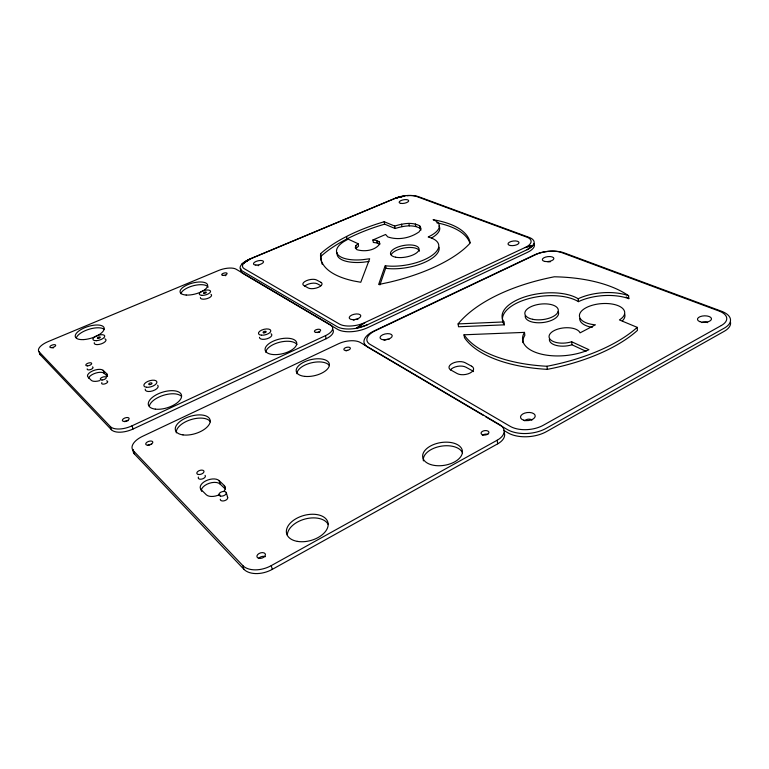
<?xml version="1.0" encoding="UTF-8"?>
<svg xmlns="http://www.w3.org/2000/svg" width="769" height="769" viewBox="0 0 769 769"><rect width="100%" height="100%" fill="white"/><g stroke="black" fill="none" stroke-linecap="round" stroke-linejoin="round"><path stroke-width="1.15" d="M372.888 239.986L385.615 234.478L387.759 236.9C398.121 240.495 410.358 238.13 419.192 231.796L421.037 228.556L419.653 225.778C411.905 221.712 402.62 223.625 394.66 226.067L384.202 221.712L377.55 223.779A121.56 50.85 -9.7 0 0 347.867 235.795L342.599 238.544A121.713 50.917 -9.7 0 0 320.635 253.655A99.268 39.719 -9.8 0 0 353.942 281.012L360.776 282.261L369.668 258.759L362.603 259.701A32.183 12.823 -10.9 0 1 343.781 241.61L348.155 239.14L358.066 243.696L355.73 245.82L355.288 247.974L356.951 249.694C364.544 251.953 375.061 250.684 379.857 243.831L379.242 241.851L376.647 240.476L372.888 239.986L373.359 242.456L377.108 242.956L379.703 244.34L379.242 241.851M379.896 284.953L385.615 268.333L385.48 265.766A34.855 14.188 -10.1 0 0 431.265 255.952A34.855 14.188 -10.1 0 0 428.246 237.073L428.275 236.91A29.405 11.516 -10 0 0 434.024 220.136L433.091 219.674L434.418 219.944A97.413 39.95 -10.8 0 1 470.195 242.994L470.205 243.023A110.803 43.641 -10.9 0 1 388.903 282.338L378.636 284.53L385.134 265.747M356.432 328.238L363.083 323.403L526.64 246.791L533.08 245.359L527.073 249.723L367.217 324.854L356.432 328.238L365.217 322.499M401.408 196.624L396.939 197.595L404.802 196.008L395.266 198.239L250.954 258.528L241.822 264.228A19.148 7.536 -13.3 0 0 242.235 270.967L337.043 326.623A21.926 9.949 -11.5 0 0 367.217 324.854M250.954 258.528L241.822 264.228L249.185 259.336L242.985 263.123A19.148 7.536 -13.3 0 1 250.002 259.047L394.036 198.854A17.937 6.613 -10.1 0 1 400.274 196.864M497.697 443.828L497.178 440.224A19.225 10.747 -7.5 0 0 499.744 424.719L360.382 342.513A16.12 7.68 -11.9 0 0 338.668 343.695L142.534 436.34A17.927 8.92 -18.5 0 0 133.335 450.701L134.421 453.97L243.908 569.291A21.33 13.169 -17.9 0 0 272.284 569.368L497.697 443.828A19.187 10.785 -7.5 0 0 504.377 432.985M133.335 450.701L242.812 565.58A21.378 13.131 -17.9 0 0 271.246 565.628L497.178 440.224M39.142 351.866L110.352 426.574A17.197 8.142 -18.5 0 0 132.047 425.805L325.479 335.659A15.486 7.075 -12.6 0 0 330.43 324.845L236.093 269.198A13.515 5.325 -14.1 0 0 218.511 270.515L48.187 341.571A14.928 5.96 -18.2 0 0 39.142 351.866L40.171 354.682L111.418 429.736A17.178 8.171 -18.5 0 0 133.095 428.996L326.152 338.725A15.457 7.104 -12.6 0 0 332.717 329.305M420.979 230.104L420.057 228.249C412.328 224.163 403.043 226.067 395.083 228.518L384.635 224.135L377.992 226.201A121.415 51.042 -9.6 0 0 348.347 238.227L343.089 240.985A121.569 51.11 -9.6 0 0 321.163 256.135A99.153 39.873 -9.8 0 0 321.404 261.45M524.977 247.656L533.08 245.359M395.266 198.239L401.485 196.643M402.523 196.374L404.802 196.008M368.976 261.46L363.103 262.239A32.144 12.871 -10.9 0 1 337.255 255.231M458.093 323.912L503.916 321.932A41.795 19.465 -6.4 0 1 525.688 296.594A41.795 19.465 -6.4 0 1 578.163 298.757A37.633 17.447 -4.8 0 1 628.629 295.738L628.831 298.67A37.575 17.504 -4.7 0 0 578.432 301.65A41.737 19.533 -6.3 0 0 526.025 299.429A41.737 19.533 -6.3 0 0 504.301 324.835L458.535 326.767L458.093 323.912A145.639 70.835 -4.8 0 1 554.305 276.792A118.003 56.762 -6.7 0 1 628.629 295.738M464.043 334.794L524.487 332.381A41.497 20.071 -5.6 0 0 540.04 353.807A41.497 20.071 -5.6 0 0 588.948 349.703L571.655 341.753A15.707 7.603 -5.6 0 1 550.104 339.283A15.707 7.603 -5.6 0 1 560.37 328.43A15.707 7.603 -5.6 0 1 580.066 332.852L595.408 324.816A22.724 10.603 -4.7 0 1 581.489 311.109A22.724 10.603 -4.7 0 1 614.21 304.457A22.724 10.603 -4.7 0 1 619.42 319.933L637.222 327.354L637.424 330.401A136.248 62.779 -7.1 0 1 547.336 369.351A120.435 55.916 -5.4 0 1 464.486 337.697L464.043 334.794A120.608 55.724 -5.5 0 0 546.99 366.265A136.43 62.558 -7.1 0 0 637.222 327.354M385.615 268.333L385.961 268.352A34.807 14.246 -10.1 0 0 422.344 263.334A34.807 14.246 -10.1 0 0 439.08 247.282M549.412 339.11A15.688 7.623 -5.5 0 0 556.362 345.454A15.688 7.623 -5.5 0 0 571.963 344.781L585.988 351.279M320.923 285.741L317.386 283.819A7.517 3.172 -12.4 0 0 304.639 286.193M483.566 415.51L367.688 347.107A22.791 10.814 -10.7 0 1 373.878 331.064L534.234 255.02A21.445 9.122 -6.7 0 1 564.013 252.838L721.466 311.234A25.819 12.006 -1.9 0 1 724.196 328.171L546.153 428.343A27.223 14.938 -6 0 1 507.357 429.554L485.633 416.731M503.695 430.323L507.8 432.755A27.175 14.986 -6 0 0 546.538 431.572L724.273 331.276A25.781 12.044 -1.9 0 0 730.502 322.249M99.816 380.588A8.536 3.71 -18.1 0 1 91.28 380.319L87.964 377.021A8.478 3.662 -18.1 0 1 92.703 370.889A8.478 3.662 -18.1 0 1 103.19 370.35L106.593 373.58L107.256 375.56M219.088 480.596L224.269 485.518L225.269 488.988L220.097 484.037L219.088 480.596A10.333 5.652 -17.9 0 0 205.756 480.885A10.333 5.652 -17.9 0 0 201.17 489.67L201.689 491.401M103.19 370.35L104.18 373.301L107.583 376.55M201.17 489.67L206.236 494.717A10.41 5.748 -17.8 0 0 219.79 494.486M110.352 426.574L111.418 429.736M132.047 425.805L133.095 428.996M242.812 565.58L243.908 569.291M226.269 492.554L227.662 497.36M271.246 565.628L272.284 569.368M325.479 335.659L326.152 338.725M320.635 253.655L321.163 256.135M346.559 236.477L347.04 238.909M355.73 245.82L356.22 248.3L358.546 246.167L358.066 243.696M376.647 240.476L377.108 242.956M385.48 265.766L385.961 268.352M384.202 221.712L384.635 224.135M394.66 226.067L395.083 228.518M401.524 224.163L401.947 226.605M408.925 223.385L409.339 225.836M415.347 223.952L415.76 226.413M419.653 225.778L420.057 228.249M503.916 321.932L504.301 324.835M524.487 332.381L524.842 335.332A41.439 20.138 -5.5 0 0 522.939 342.628M546.99 366.265L547.336 369.351M571.655 341.753L571.963 344.781M578.163 298.757L578.432 301.65M176.312 432.889A18.052 9.036 -17.1 0 1 190.568 419.739A18.052 9.036 -17.1 0 1 210.475 421.854M201.247 490.353A10.314 5.671 -17.9 0 1 209.255 483.288A10.314 5.671 -17.9 0 1 220.097 484.037M227.345 496.88A3.855 2.163 -17.7 0 1 224.779 500.629A3.855 2.163 -17.7 0 1 220.29 499.264M296.93 373.734A16.928 8.257 -13 0 1 311.07 362.91A16.928 8.257 -13 0 1 329.411 365.611M287.327 535.137A21.359 13.035 -15.4 0 1 305.197 518.979A21.359 13.035 -15.4 0 1 328.19 524.458M423.392 460.9A20.042 11.545 -9.1 0 1 439.849 446.424A20.042 11.545 -9.1 0 1 462.515 452.874M134.421 453.97A17.898 8.949 -18.5 0 1 133.239 449.461M224.269 485.518A10.41 5.748 -17.8 0 1 223.702 491.574M205.044 475.367A3.73 2.009 -17.9 0 1 202.016 479.029A3.73 2.009 -17.9 0 1 198.421 477.068M482.346 435.35A3.96 2.22 -7.5 0 1 487.825 434.36M346.012 350.895A3.316 1.586 -11.9 0 1 347.617 350.385M148.129 445.395A3.691 1.846 -18.5 0 1 151.628 444.271M258.576 558.467A4.403 2.711 -17.9 0 1 265.295 556.698M364.554 345.05A22.762 10.853 -10.7 0 1 364.573 343.608M450.394 369.976A9.113 4.633 -8.6 0 1 465.841 367.159L472.301 370.696A9.18 4.701 -8.4 0 1 473.521 371.619M624.639 314.012A22.686 10.641 -4.7 0 1 622.371 320.846M592.274 327.392A22.686 10.641 -4.7 0 1 579.691 318.453M558.179 311.532A16.793 7.853 -6.4 0 1 543.327 322.49A16.793 7.853 -6.4 0 1 525.208 315.751M626.206 296.93A117.83 56.954 -6.6 0 1 628.831 298.67M384.49 340.273A3.249 1.548 -10.7 0 1 388.999 339.446M701.876 322.596A3.682 1.721 -1.9 0 1 707.691 322.634M524.804 420.874A3.883 2.144 -6 0 1 528.226 419.192A3.883 2.144 -6 0 1 531.927 420.114M547.903 261.893A3.057 1.307 -6.6 0 1 550.191 261.864M407.08 195.739A17.937 6.613 -10.1 0 1 418.471 196.662L529.149 237.41A20.6 8.478 -7.6 0 1 527.073 249.723M534.09 243.485A20.571 8.507 -7.6 0 1 527.39 252.386L367.765 327.613A21.897 9.987 -11.5 0 1 337.629 329.363L242.86 273.418A19.119 7.565 -13.3 0 1 240.985 268.862M247.58 260.191A16.418 6.44 -13.3 0 0 244.311 268.737L339.379 324.028A18.802 8.507 -11.5 0 0 363.083 323.403M398.736 197.018A15.38 5.662 -10.1 0 1 416.24 196.345L526.803 237.121A17.668 7.248 -7.6 0 1 526.64 246.791M391.229 254.712A14.448 5.921 -10.1 0 1 405.974 247.714A14.448 5.921 -10.1 0 1 419.422 251.184M438.926 225.903A29.376 11.564 -10 0 1 431.467 238.015M436.782 222.779A97.288 40.103 -10.8 0 1 469.83 242.841M337.043 254.366A32.144 12.871 -10.9 0 1 337.082 252.559M322.384 264.517A99.153 39.873 -9.8 0 1 321.663 262.489M258.124 265.709A2.73 1.077 -13.3 0 1 258.778 265.478M353.557 320.279A3.124 1.423 -11.5 0 1 354.894 319.664M355.682 319.462A3.124 1.423 -11.5 0 1 357.893 319.481M76.381 337.687A15.063 6.075 -17.4 0 1 89.252 329.19A15.063 6.075 -17.4 0 1 104.161 329.343M88.579 378.117A8.469 3.672 -18.1 0 1 95.779 373.071A8.469 3.672 -18.1 0 1 104.18 373.301M106.555 380.866A3.153 1.384 -18.1 0 1 107.179 382.645A3.153 1.384 -18.1 0 1 103.2 384.135A3.153 1.384 -18.1 0 1 101.892 382.616M180.907 293.758A14.188 5.671 -14.9 0 1 193.932 285.587A14.188 5.671 -14.9 0 1 208.168 287.154M149.369 406.013A17.245 8.18 -17.3 0 1 163.288 395.353A17.245 8.18 -17.3 0 1 181.013 395.987M265.834 352.298A16.187 7.517 -13.6 0 1 279.724 342.224A16.187 7.517 -13.6 0 1 296.93 344.589M40.171 354.682A14.909 5.979 -18.2 0 1 39.488 352.442M106.593 373.58A8.536 3.71 -18.1 0 1 106.458 376.57M92.501 366.909A3.066 1.307 -18.1 0 1 90.771 369.485A3.066 1.307 -18.1 0 1 87.205 368.86M211.023 294.335A5.796 2.355 -14.7 0 1 207.044 298.641A5.796 2.355 -14.7 0 1 200.353 297.536M271.063 333.717A6.344 2.855 -13.9 0 1 267.122 338.745A6.344 2.855 -13.9 0 1 259.461 337.322M317.318 332.573A3.191 1.461 -12.6 0 1 319.693 332.285M124.722 421.748A3.537 1.682 -18.5 0 1 128.096 420.672M225.259 275.667A2.788 1.105 -14.1 0 1 225.951 275.571M52.801 348.011A3.076 1.23 -18.2 0 1 53.551 347.742M104.892 338.812A6.152 2.528 -17.4 0 1 101.498 343.791A6.152 2.528 -17.4 0 1 94.27 342.657M157.655 385.221A6.758 3.105 -17.3 0 1 152.637 390.902A6.758 3.105 -17.3 0 1 145.226 389.124M721.303 325.527L543.337 425.238A23.349 12.785 -6 0 1 510.126 426.305L370.1 344.406A19.552 9.247 -10.7 0 1 375.368 330.67L536.06 254.443A18.398 7.805 -6.7 0 1 561.639 252.568L719.025 311.032A22.147 10.276 -2 0 1 721.303 325.527M320.971 282.358L316.54 279.974A7.536 3.153 -12.4 0 0 306.427 280.695A7.536 3.153 -12.4 0 0 303.861 285.549L308.234 287.981A7.584 3.191 -12.3 0 0 318.462 287.289A7.584 3.191 -12.3 0 0 320.971 282.358M471.628 366.207L465.149 362.708A9.132 4.604 -8.6 0 0 452.489 363.324A9.132 4.604 -8.6 0 0 450.836 370.004L457.247 373.59A9.209 4.672 -8.4 0 0 470.099 373.013A9.209 4.672 -8.4 0 0 471.628 366.207M198.383 474.483A3.73 1.999 -17.8 0 0 203.996 471.657A3.73 1.999 -17.8 0 0 198.825 470.811A3.73 1.999 -17.8 0 0 198.383 474.483M183.012 434.908A18.081 9.007 -17 0 0 210.187 421.672A18.081 9.007 -17 0 0 185.031 418.365A18.081 9.007 -17 0 0 183.012 434.908M304.947 376.397A16.947 8.219 -13 0 0 329.411 364.477A16.947 8.219 -13 0 0 304.043 362.036A16.947 8.219 -13 0 0 304.947 376.397M430.525 464.505A20.081 11.506 -9.2 0 0 462.294 453.268A20.081 11.506 -9.2 0 0 434.773 444.107A20.081 11.506 -9.2 0 0 430.525 464.505M297.363 541.376A21.397 12.986 -15.4 0 0 328.18 524.054A21.397 12.986 -15.4 0 0 296.276 518.556A21.397 12.986 -15.4 0 0 297.363 541.376M220.568 496.101A3.864 2.153 -17.7 0 0 226.346 493.121A3.864 2.153 -17.7 0 0 220.914 492.17A3.864 2.153 -17.7 0 0 220.568 496.101M482.682 434.831A3.96 2.22 -7.5 0 0 488.911 432.687A3.96 2.22 -7.5 0 0 483.384 430.928A3.96 2.22 -7.5 0 0 482.682 434.831M345.617 350.51A3.326 1.586 -11.9 0 0 350.376 348.232A3.326 1.586 -11.9 0 0 345.339 347.771A3.326 1.586 -11.9 0 0 345.617 350.51M147.965 445.213A3.701 1.836 -18.5 0 0 152.781 441.964A3.701 1.836 -18.5 0 0 147.062 442.156A3.701 1.836 -18.5 0 0 147.965 445.213M258.951 558.332A4.403 2.701 -17.9 0 0 265.449 554.757A4.403 2.701 -17.9 0 0 259.115 553.478A4.403 2.701 -17.9 0 0 258.951 558.332M532.734 319.308A16.822 7.825 -6.4 0 0 558.304 310.638A16.822 7.825 -6.4 0 0 533.686 305.61A16.822 7.825 -6.4 0 0 532.734 319.308M699.867 321.653A7.017 3.249 -2 0 0 711.363 319.529A7.017 3.249 -2 0 0 702.232 316.059A7.017 3.249 -2 0 0 699.867 321.653M383.52 339.802A6.19 2.932 -10.7 0 0 392.209 335.601A6.19 2.932 -10.7 0 0 382.645 334.803A6.19 2.932 -10.7 0 0 383.52 339.802M523.766 420.22A7.392 4.047 -6 0 0 535.214 416.269A7.392 4.047 -6 0 0 524.612 413.136A7.392 4.047 -6 0 0 523.766 420.22M544.952 261.46A5.825 2.47 -6.7 0 0 553.882 258.644A5.825 2.47 -6.7 0 0 545.471 257.115A5.825 2.47 -6.7 0 0 544.952 261.46M395.612 257.202A14.467 5.892 -10.1 0 0 418.836 250.213A14.467 5.892 -10.1 0 0 399.88 246.378A14.467 5.892 -10.1 0 0 395.612 257.202M400.889 203.4A4.845 1.778 -10.1 0 0 408.637 201.113A4.845 1.778 -10.1 0 0 402.254 200.103A4.845 1.778 -10.1 0 0 400.889 203.4M510.405 245.522A5.537 2.269 -7.6 0 0 518.988 242.86A5.537 2.269 -7.6 0 0 511.145 241.485A5.537 2.269 -7.6 0 0 510.405 245.522M352.404 319.635A5.892 2.663 -11.5 0 0 360.796 315.713A5.892 2.663 -11.5 0 0 351.837 315.04A5.892 2.663 -11.5 0 0 352.404 319.635M255.875 265.065A5.172 2.028 -13.3 0 0 263.556 261.816A5.172 2.028 -13.3 0 0 256.077 261.431A5.172 2.028 -13.3 0 0 255.875 265.065M87.522 365.861A3.076 1.298 -18 0 0 91.674 363.41A3.076 1.298 -18 0 0 87.022 363.66A3.076 1.298 -18 0 0 87.522 365.861M83.85 339.581A15.082 6.046 -17.4 0 0 104.132 327.911A15.082 6.046 -17.4 0 0 81.149 329.459A15.082 6.046 -17.4 0 0 83.85 339.581M186.165 295.036A14.207 5.643 -14.8 0 0 207.649 285.876A14.207 5.643 -14.8 0 0 187.819 284.636A14.207 5.643 -14.8 0 0 186.165 295.036M273.053 354.547A16.207 7.488 -13.6 0 0 296.767 343.407A16.207 7.488 -13.6 0 0 272.928 341.311A16.207 7.488 -13.6 0 0 273.053 354.547M155.328 409.137A17.274 8.151 -17.2 0 0 181.542 396.814A17.274 8.151 -17.2 0 0 157.943 393.959A17.274 8.151 -17.2 0 0 155.328 409.137M102.066 380.001A3.163 1.384 -18 0 0 106.295 377.435A3.163 1.384 -18 0 0 101.489 377.675A3.163 1.384 -18 0 0 102.066 380.001M316.021 332.381A3.191 1.461 -12.6 0 0 320.644 330.237A3.191 1.461 -12.6 0 0 315.886 329.834A3.191 1.461 -12.6 0 0 316.021 332.381M222.923 275.36A2.788 1.096 -14.1 0 0 227.115 273.591A2.788 1.096 -14.1 0 0 223.173 273.36A2.788 1.096 -14.1 0 0 222.923 275.36M51.456 347.655A3.076 1.23 -18.2 0 0 55.695 345.262A3.076 1.23 -18.2 0 0 51.11 345.541A3.076 1.23 -18.2 0 0 51.456 347.655M124.424 421.412A3.547 1.682 -18.5 0 0 129.115 418.394A3.547 1.682 -18.5 0 0 123.665 418.605A3.547 1.682 -18.5 0 0 124.424 421.412M201.786 295.363A5.806 2.336 -14.7 0 0 210.562 291.624A5.806 2.336 -14.7 0 0 202.439 291.067A5.806 2.336 -14.7 0 0 201.786 295.363M204.141 293.345A1.451 0.586 -14.7 0 0 206.342 292.412A1.451 0.586 -14.7 0 0 204.314 292.268A1.451 0.586 -14.7 0 0 204.141 293.345M98.23 338.427A1.538 0.625 -17.3 0 0 100.306 337.235A1.538 0.625 -17.3 0 0 97.961 337.37A1.538 0.625 -17.3 0 0 98.23 338.427M96.433 340.686A6.171 2.509 -17.3 0 0 104.728 335.899A6.171 2.509 -17.3 0 0 95.318 336.486A6.171 2.509 -17.3 0 0 96.433 340.686M146.504 387.249A6.767 3.086 -17.2 0 0 156.866 382.539A6.767 3.086 -17.2 0 0 147.754 381.443A6.767 3.086 -17.2 0 0 146.504 387.249M149.407 384.606A1.692 0.769 -17.2 0 0 152.002 383.433A1.692 0.769 -17.2 0 0 149.724 383.154A1.692 0.769 -17.2 0 0 149.407 384.606M261.431 335.197A6.354 2.845 -13.9 0 0 270.832 330.92A6.354 2.845 -13.9 0 0 261.614 330.122A6.354 2.845 -13.9 0 0 261.431 335.197M263.825 332.842A1.586 0.711 -13.9 0 0 266.18 331.775A1.586 0.711 -13.9 0 0 263.873 331.574A1.586 0.711 -13.9 0 0 263.825 332.842"/></g></svg>
